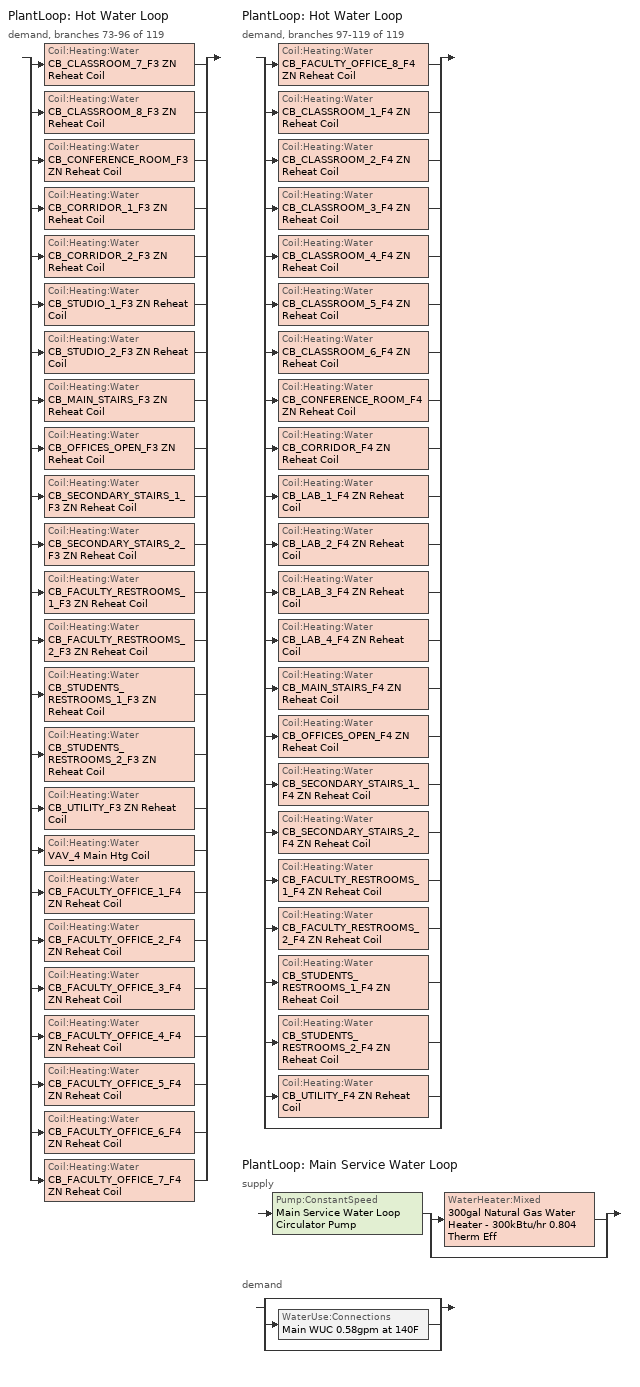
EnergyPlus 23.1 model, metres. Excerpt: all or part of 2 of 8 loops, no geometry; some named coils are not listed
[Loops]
PlantLoop 'Hot Water Loop'
 demand, branches 73-96 of 119: split
  | Coil:Heating:Water 'CB_CLASSROOM_7_F3 ZN Reheat Coil'
  | Coil:Heating:Water 'CB_CLASSROOM_8_F3 ZN Reheat Coil'
  | Coil:Heating:Water 'CB_CONFERENCE_ROOM_F3 ZN Reheat Coil'
  | Coil:Heating:Water 'CB_CORRIDOR_1_F3 ZN Reheat Coil'
  | Coil:Heating:Water 'CB_CORRIDOR_2_F3 ZN Reheat Coil'
  | Coil:Heating:Water 'CB_STUDIO_1_F3 ZN Reheat Coil'
  | Coil:Heating:Water 'CB_STUDIO_2_F3 ZN Reheat Coil'
  | Coil:Heating:Water 'CB_MAIN_STAIRS_F3 ZN Reheat Coil'
  | Coil:Heating:Water 'CB_OFFICES_OPEN_F3 ZN Reheat Coil'
  | Coil:Heating:Water 'CB_SECONDARY_STAIRS_1_F3 ZN Reheat Coil'
  | Coil:Heating:Water 'CB_SECONDARY_STAIRS_2_F3 ZN Reheat Coil'
  | Coil:Heating:Water 'CB_FACULTY_RESTROOMS_1_F3 ZN Reheat Coil'
  | Coil:Heating:Water 'CB_FACULTY_RESTROOMS_2_F3 ZN Reheat Coil'
  | Coil:Heating:Water 'CB_STUDENTS_RESTROOMS_1_F3 ZN Reheat Coil'
  | Coil:Heating:Water 'CB_STUDENTS_RESTROOMS_2_F3 ZN Reheat Coil'
  | Coil:Heating:Water 'CB_UTILITY_F3 ZN Reheat Coil'
  | Coil:Heating:Water 'VAV_4 Main Htg Coil'
  | Coil:Heating:Water 'CB_FACULTY_OFFICE_1_F4 ZN Reheat Coil'
  | Coil:Heating:Water 'CB_FACULTY_OFFICE_2_F4 ZN Reheat Coil'
  | Coil:Heating:Water 'CB_FACULTY_OFFICE_3_F4 ZN Reheat Coil'
  | Coil:Heating:Water 'CB_FACULTY_OFFICE_4_F4 ZN Reheat Coil'
  | Coil:Heating:Water 'CB_FACULTY_OFFICE_5_F4 ZN Reheat Coil'
  | Coil:Heating:Water 'CB_FACULTY_OFFICE_6_F4 ZN Reheat Coil'
  | Coil:Heating:Water 'CB_FACULTY_OFFICE_7_F4 ZN Reheat Coil'
PlantLoop 'Hot Water Loop'
 demand, branches 97-119 of 119: split
  | Coil:Heating:Water 'CB_FACULTY_OFFICE_8_F4 ZN Reheat Coil'
  | Coil:Heating:Water 'CB_CLASSROOM_1_F4 ZN Reheat Coil'
  | Coil:Heating:Water 'CB_CLASSROOM_2_F4 ZN Reheat Coil'
  | Coil:Heating:Water 'CB_CLASSROOM_3_F4 ZN Reheat Coil'
  | Coil:Heating:Water 'CB_CLASSROOM_4_F4 ZN Reheat Coil'
  | Coil:Heating:Water 'CB_CLASSROOM_5_F4 ZN Reheat Coil'
  | Coil:Heating:Water 'CB_CLASSROOM_6_F4 ZN Reheat Coil'
  | Coil:Heating:Water 'CB_CONFERENCE_ROOM_F4 ZN Reheat Coil'
  | Coil:Heating:Water 'CB_CORRIDOR_F4 ZN Reheat Coil'
  | Coil:Heating:Water 'CB_LAB_1_F4 ZN Reheat Coil'
  | Coil:Heating:Water 'CB_LAB_2_F4 ZN Reheat Coil'
  | Coil:Heating:Water 'CB_LAB_3_F4 ZN Reheat Coil'
  | Coil:Heating:Water 'CB_LAB_4_F4 ZN Reheat Coil'
  | Coil:Heating:Water 'CB_MAIN_STAIRS_F4 ZN Reheat Coil'
  | Coil:Heating:Water 'CB_OFFICES_OPEN_F4 ZN Reheat Coil'
  | Coil:Heating:Water 'CB_SECONDARY_STAIRS_1_F4 ZN Reheat Coil'
  | Coil:Heating:Water 'CB_SECONDARY_STAIRS_2_F4 ZN Reheat Coil'
  | Coil:Heating:Water 'CB_FACULTY_RESTROOMS_1_F4 ZN Reheat Coil'
  | Coil:Heating:Water 'CB_FACULTY_RESTROOMS_2_F4 ZN Reheat Coil'
  | Coil:Heating:Water 'CB_STUDENTS_RESTROOMS_1_F4 ZN Reheat Coil'
  | Coil:Heating:Water 'CB_STUDENTS_RESTROOMS_2_F4 ZN Reheat Coil'
  | Coil:Heating:Water 'CB_UTILITY_F4 ZN Reheat Coil'
  | bypass
PlantLoop 'Main Service Water Loop'
 supply: Pump:ConstantSpeed 'Main Service Water Loop Circulator Pump' > split
  | WaterHeater:Mixed '300gal Natural Gas Water Heater - 300kBtu/hr 0.804 Therm Eff'
  | bypass
 demand: split
  | bypass
  | WaterUse:Connections 'Main WUC 0.58gpm at 140F'
  | bypass
[Coil:Heating:Water] Availability Schedule=Always On Discrete; U-Factor Times Area Value {W/K}=Autosize; Maximum Water Flow Rate {m3/s}=Autosize; Performance Input Method=UFactorTimesAreaAndDesignWaterFlowRate; Rated Capacity {W}=Autosize; Rated Inlet Water Temperature {C}=82.2222; Rated Inlet Air Temperature {C}=12.7778; Rated Outlet Water Temperature {C}=71.1111; Rated Outlet Air Temperature {C}=40; Rated Ratio for Air and Water Convection=0.5
CB_CLASSROOM_1_F4 ZN Reheat Coil; CB_CLASSROOM_2_F4 ZN Reheat Coil; CB_CLASSROOM_3_F4 ZN Reheat Coil; CB_CLASSROOM_4_F4 ZN Reheat Coil; CB_CLASSROOM_5_F4 ZN Reheat Coil; CB_CLASSROOM_6_F4 ZN Reheat Coil; CB_CLASSROOM_7_F3 ZN Reheat Coil; CB_CLASSROOM_8_F3 ZN Reheat Coil; CB_CONFERENCE_ROOM_F3 ZN Reheat Coil; CB_CONFERENCE_ROOM_F4 ZN Reheat Coil; CB_CORRIDOR_1_F3 ZN Reheat Coil; CB_CORRIDOR_2_F3 ZN Reheat Coil; CB_CORRIDOR_F4 ZN Reheat Coil; CB_FACULTY_OFFICE_1_F4 ZN Reheat Coil; CB_FACULTY_OFFICE_2_F4 ZN Reheat Coil; CB_FACULTY_OFFICE_3_F4 ZN Reheat Coil; CB_FACULTY_OFFICE_4_F4 ZN Reheat Coil; CB_FACULTY_OFFICE_5_F4 ZN Reheat Coil; CB_FACULTY_OFFICE_6_F4 ZN Reheat Coil; CB_FACULTY_OFFICE_7_F4 ZN Reheat Coil; CB_FACULTY_OFFICE_8_F4 ZN Reheat Coil; CB_FACULTY_RESTROOMS_1_F3 ZN Reheat Coil; CB_FACULTY_RESTROOMS_1_F4 ZN Reheat Coil; CB_FACULTY_RESTROOMS_2_F3 ZN Reheat Coil; CB_FACULTY_RESTROOMS_2_F4 ZN Reheat Coil; CB_LAB_1_F4 ZN Reheat Coil; CB_LAB_2_F4 ZN Reheat Coil; CB_LAB_3_F4 ZN Reheat Coil; CB_LAB_4_F4 ZN Reheat Coil; CB_MAIN_STAIRS_F3 ZN Reheat Coil; CB_MAIN_STAIRS_F4 ZN Reheat Coil; CB_OFFICES_OPEN_F3 ZN Reheat Coil; CB_OFFICES_OPEN_F4 ZN Reheat Coil; CB_SECONDARY_STAIRS_1_F3 ZN Reheat Coil; CB_SECONDARY_STAIRS_1_F4 ZN Reheat Coil; CB_SECONDARY_STAIRS_2_F3 ZN Reheat Coil; CB_SECONDARY_STAIRS_2_F4 ZN Reheat Coil; CB_STUDENTS_RESTROOMS_1_F3 ZN Reheat Coil; CB_STUDENTS_RESTROOMS_1_F4 ZN Reheat Coil; CB_STUDENTS_RESTROOMS_2_F3 ZN Reheat Coil; CB_STUDENTS_RESTROOMS_2_F4 ZN Reheat Coil; CB_STUDIO_1_F3 ZN Reheat Coil; CB_STUDIO_2_F3 ZN Reheat Coil; CB_UTILITY_F3 ZN Reheat Coil; CB_UTILITY_F4 ZN Reheat Coil
[SetpointManager:Scheduled]
Service hot water setpoint manager: Control Variable=Temperature; Schedule=Service Water Loop Temp - 140F; Setpoint Node or NodeList=Main Service Water Loop Supply Outlet Node
[PlantLoop]
Main Service Water Loop: Fluid Type=Water; Plant Equipment Operation Scheme=Main Service Water Loop Operation Schemes; Maximum Loop Temperature {C}=60; Minimum Loop Temperature {C}=10; Maximum Loop Flow Rate {m3/s}=Autosize; Minimum Loop Flow Rate {m3/s}=0; Plant Loop Volume {m3}=Autocalculate; Load Distribution Scheme=Optimal; Plant Loop Demand Calculation Scheme=SingleSetpoint; Common Pipe Simulation=None
[Sizing:Plant]
Main Service Water Loop: Loop Type=Heating; Design Loop Exit Temperature {C}=60; Loop Design Temperature Difference {deltaC}=5; Sizing Option=NonCoincident; Zone Timesteps in Averaging Window=1; Coincident Sizing Factor Mode=None
[Pump:ConstantSpeed]
Main Service Water Loop Circulator Pump: Design Flow Rate {m3/s}=Autosize; Design Pump Head {Pa}=29891; Design Power Consumption {W}=Autosize; Motor Efficiency=0.7; Fraction of Motor Inefficiencies to Fluid Stream=0; Pump Control Type=Intermittent; Design Power Sizing Method=PowerPerFlowPerPressure; Design Electric Power per Unit Flow Rate {W/(m3/s)}=348701.1; Design Shaft Power per Unit Flow Rate per Unit Head {W-s/m3-Pa}=1.28205
[PlantEquipmentOperationSchemes]
Main Service Water Loop Operation Schemes: Control Scheme Object Type 1=PlantEquipmentOperation:HeatingLoad; Control Scheme Name 1=Main Service Water Loop Heating Operation Scheme; Control Scheme Schedule Name 1=Always On Discrete
[PlantEquipmentList]
Main Service Water Loop Heating Equipment List: WaterHeater:Mixed, 300gal Natural Gas Water Heater - 300kBtu/hr 0.804 Therm Eff
[PlantEquipmentOperation:HeatingLoad]
Main Service Water Loop Heating Operation Scheme: Load Range Lower Limit 1 {W}=0; Load Range Upper Limit 1 {W}=1000000000; Range Equipment List Name 1=Main Service Water Loop Heating Equipment List
[WaterHeater:Mixed]
300gal Natural Gas Water Heater - 300kBtu/hr 0.804 Therm Eff: Tank Volume {m3}=1.13562; Setpoint Temperature Schedule=Service Water Loop Temp - 140F; Deadband Temperature Difference {deltaC}=2; Maximum Temperature Limit {C}=60; Heater Control Type=Cycle; Heater Maximum Capacity {W}=87921.3; Heater Ignition Minimum Flow Rate {m3/s}=0; Heater Ignition Delay {s}=0; Heater Fuel Type=NaturalGas; Heater Thermal Efficiency=0.803984; Off Cycle Parasitic Fuel Consumption Rate {W}=8146.58; Off Cycle Parasitic Fuel Type=NaturalGas; Off Cycle Parasitic Heat Fraction to Tank=0; On Cycle Parasitic Fuel Consumption Rate {W}=8146.58; On Cycle Parasitic Fuel Type=NaturalGas; On Cycle Parasitic Heat Fraction to Tank=0; Ambient Temperature Indicator=Zone; Ambient Temperature Zone=CB_STORAGE_F1 ZN; Off Cycle Loss Coefficient to Ambient Temperature {W/K}=11.2595; Off Cycle Loss Fraction to Zone=1; On Cycle Loss Coefficient to Ambient Temperature {W/K}=11.2595; On Cycle Loss Fraction to Zone=1; Use Side Effectiveness=1; Source Side Effectiveness=1; Use Side Design Flow Rate {m3/s}=Autosize; Source Side Design Flow Rate {m3/s}=Autosize; Indirect Water Heating Recovery Time {hr}=1.5; Source Side Flow Control Mode=IndirectHeatPrimarySetpoint
[WaterHeater:Sizing]
300gal Natural Gas Water Heater - 300kBtu/hr 0.804 Therm Eff: Design Mode=PeakDraw; Time Storage Can Meet Peak Draw {hr}=0.538503; Time for Tank Recovery {hr}=0; Nominal Tank Volume for Autosizing Plant Connections {m3}=1
[WaterUse:Connections]
Main WUC 0.58gpm at 140F: Drain Water Heat Exchanger Type=None; Drain Water Heat Exchanger Destination=Plant; Water Use Equipment Name 1=Main Service Water Use 0.58gpm at 140F
[WaterUse:Equipment]
Main Service Water Use 0.58gpm at 140F: Peak Flow Rate {m3/s}=3.65923e-05; Flow Rate Fraction Schedule=College BLDG_SWH_SCH; Target Temperature Schedule=Mixed Water At Faucet Temp - 140F; Sensible Fraction Schedule=Fraction Sensible - 0.2; Latent Fraction Schedule=Fraction Latent - 0.05
[Schedule:Day:Interval]
College BLDG_SWH_SCH Default; College BLDG_SWH_SCH Default|Sun|Hol Day; College BLDG_SWH_SCH Default|Sun|Hol Day 1; College BLDG_SWH_SCH Default|Sun|Hol Day 2; College BLDG_SWH_SCH Sat Day; College BLDG_SWH_SCH Sat Day 1; College BLDG_SWH_SCH Sat Day 2: No, 24:00, 0
College BLDG_SWH_SCH Summer Design Day: No, 07:00, 0.05, 08:00, 0.1, 09:00, 0.34, 10:00, 0.6, 11:00, 0.63, 12:00, 0.72, 13:00, 0.79, 14:00, 0.83, 15:00, 0.61, 16:00, 0.65, 18:00, 0.1, 19:00, 0.19, 20:00, 0.25, 22:00, 0.22, 23:00, 0.12, 24:00, 0.09
College BLDG_SWH_SCH Winter Design Day 2: No, 09:00, 0.03, 13:00, 0.05, 24:00, 0.03
College BLDG_SWH_SCH Wkdy Day; College BLDG_SWH_SCH Wkdy Day 1; College BLDG_SWH_SCH Wkdy Day 2: No, 08:00, 0, 09:00, 0.34, 10:00, 0.6, 11:00, 0.63, 12:00, 0.72, 13:00, 0.79, 14:00, 0.83, 15:00, 0.61, 16:00, 0.65, 18:00, 0.1, 19:00, 0.19, 20:00, 0.25, 24:00, 0
Fraction Latent - 0.05 Default: No, 24:00, 0.05
Fraction Sensible - 0.2 Default: No, 24:00, 0.2
Mixed Water At Faucet Temp - 140F Default; Service Water Loop Temp - 140F Default: No, 24:00, 60
[Schedule:Week:Daily]
College BLDG_SWH_SCH Week Rule - Jan1-May27: College BLDG_SWH_SCH Default|Sun|Hol Day, College BLDG_SWH_SCH Wkdy Day, College BLDG_SWH_SCH Wkdy Day, College BLDG_SWH_SCH Wkdy Day, College BLDG_SWH_SCH Wkdy Day, College BLDG_SWH_SCH Wkdy Day, College BLDG_SWH_SCH Sat Day, College BLDG_SWH_SCH Default, College BLDG_SWH_SCH Summer Design Day, College BLDG_SWH_SCH Winter Design Day 2, College BLDG_SWH_SCH Default, College BLDG_SWH_SCH Default
College BLDG_SWH_SCH Week Rule - May28-Jun3: College BLDG_SWH_SCH Default|Sun|Hol Day, College BLDG_SWH_SCH Wkdy Day, College BLDG_SWH_SCH Wkdy Day, College BLDG_SWH_SCH Wkdy Day, College BLDG_SWH_SCH Wkdy Day 1, College BLDG_SWH_SCH Wkdy Day 1, College BLDG_SWH_SCH Sat Day 1, College BLDG_SWH_SCH Default, College BLDG_SWH_SCH Summer Design Day, College BLDG_SWH_SCH Winter Design Day 2, College BLDG_SWH_SCH Default, College BLDG_SWH_SCH Default
College BLDG_SWH_SCH Week Rule - Jun4-Aug26: College BLDG_SWH_SCH Default|Sun|Hol Day 1, College BLDG_SWH_SCH Wkdy Day 1, College BLDG_SWH_SCH Wkdy Day 1, College BLDG_SWH_SCH Wkdy Day 1, College BLDG_SWH_SCH Wkdy Day 1, College BLDG_SWH_SCH Wkdy Day 1, College BLDG_SWH_SCH Sat Day 1, College BLDG_SWH_SCH Default, College BLDG_SWH_SCH Summer Design Day, College BLDG_SWH_SCH Winter Design Day 2, College BLDG_SWH_SCH Default, College BLDG_SWH_SCH Default
College BLDG_SWH_SCH Week Rule - Aug27-Sep2: College BLDG_SWH_SCH Default|Sun|Hol Day 1, College BLDG_SWH_SCH Wkdy Day 1, College BLDG_SWH_SCH Wkdy Day 1, College BLDG_SWH_SCH Wkdy Day 1, College BLDG_SWH_SCH Wkdy Day 1, College BLDG_SWH_SCH Wkdy Day 2, College BLDG_SWH_SCH Sat Day 2, College BLDG_SWH_SCH Default, College BLDG_SWH_SCH Summer Design Day, College BLDG_SWH_SCH Winter Design Day 2, College BLDG_SWH_SCH Default, College BLDG_SWH_SCH Default
College BLDG_SWH_SCH Week Rule - Sep3-Dec31: College BLDG_SWH_SCH Default|Sun|Hol Day 2, College BLDG_SWH_SCH Wkdy Day 2, College BLDG_SWH_SCH Wkdy Day 2, College BLDG_SWH_SCH Wkdy Day 2, College BLDG_SWH_SCH Wkdy Day 2, College BLDG_SWH_SCH Wkdy Day 2, College BLDG_SWH_SCH Sat Day 2, College BLDG_SWH_SCH Default, College BLDG_SWH_SCH Summer Design Day, College BLDG_SWH_SCH Winter Design Day 2, College BLDG_SWH_SCH Default, College BLDG_SWH_SCH Default
Fraction Latent - 0.05 Week Rule - Jan1-Dec31: Fraction Latent - 0.05 Default, Fraction Latent - 0.05 Default, Fraction Latent - 0.05 Default, Fraction Latent - 0.05 Default, Fraction Latent - 0.05 Default, Fraction Latent - 0.05 Default, Fraction Latent - 0.05 Default, Fraction Latent - 0.05 Default, Fraction Latent - 0.05 Default, Fraction Latent - 0.05 Default, Fraction Latent - 0.05 Default, Fraction Latent - 0.05 Default
Fraction Sensible - 0.2 Week Rule - Jan1-Dec31: Fraction Sensible - 0.2 Default, Fraction Sensible - 0.2 Default, Fraction Sensible - 0.2 Default, Fraction Sensible - 0.2 Default, Fraction Sensible - 0.2 Default, Fraction Sensible - 0.2 Default, Fraction Sensible - 0.2 Default, Fraction Sensible - 0.2 Default, Fraction Sensible - 0.2 Default, Fraction Sensible - 0.2 Default, Fraction Sensible - 0.2 Default, Fraction Sensible - 0.2 Default
Mixed Water At Faucet Temp - 140F Week Rule - Jan1-Dec31: Mixed Water At Faucet Temp - 140F Default, Mixed Water At Faucet Temp - 140F Default, Mixed Water At Faucet Temp - 140F Default, Mixed Water At Faucet Temp - 140F Default, Mixed Water At Faucet Temp - 140F Default, Mixed Water At Faucet Temp - 140F Default, Mixed Water At Faucet Temp - 140F Default, Mixed Water At Faucet Temp - 140F Default, Mixed Water At Faucet Temp - 140F Default, Mixed Water At Faucet Temp - 140F Default, Mixed Water At Faucet Temp - 140F Default, Mixed Water At Faucet Temp - 140F Default
Service Water Loop Temp - 140F Week Rule - Jan1-Dec31: Service Water Loop Temp - 140F Default, Service Water Loop Temp - 140F Default, Service Water Loop Temp - 140F Default, Service Water Loop Temp - 140F Default, Service Water Loop Temp - 140F Default, Service Water Loop Temp - 140F Default, Service Water Loop Temp - 140F Default, Service Water Loop Temp - 140F Default, Service Water Loop Temp - 140F Default, Service Water Loop Temp - 140F Default, Service Water Loop Temp - 140F Default, Service Water Loop Temp - 140F Default
[Schedule:Year]
College BLDG_SWH_SCH: College BLDG_SWH_SCH Week Rule - Jan1-May27, 1, 1, 5, 27, College BLDG_SWH_SCH Week Rule - May28-Jun3, 5, 28, 6, 3, College BLDG_SWH_SCH Week Rule - Jun4-Aug26, 6, 4, 8, 26, College BLDG_SWH_SCH Week Rule - Aug27-Sep2, 8, 27, 9, 2, College BLDG_SWH_SCH Week Rule - Sep3-Dec31, 9, 3, 12, 31
Fraction Latent - 0.05: Fraction Latent - 0.05 Week Rule - Jan1-Dec31, 1, 1, 12, 31
Fraction Sensible - 0.2: Fraction Sensible - 0.2 Week Rule - Jan1-Dec31, 1, 1, 12, 31
Mixed Water At Faucet Temp - 140F: Mixed Water At Faucet Temp - 140F Week Rule - Jan1-Dec31, 1, 1, 12, 31
Service Water Loop Temp - 140F: Service Water Loop Temp - 140F Week Rule - Jan1-Dec31, 1, 1, 12, 31
[Schedule:Constant]
Always On Discrete: Hourly Value=1
